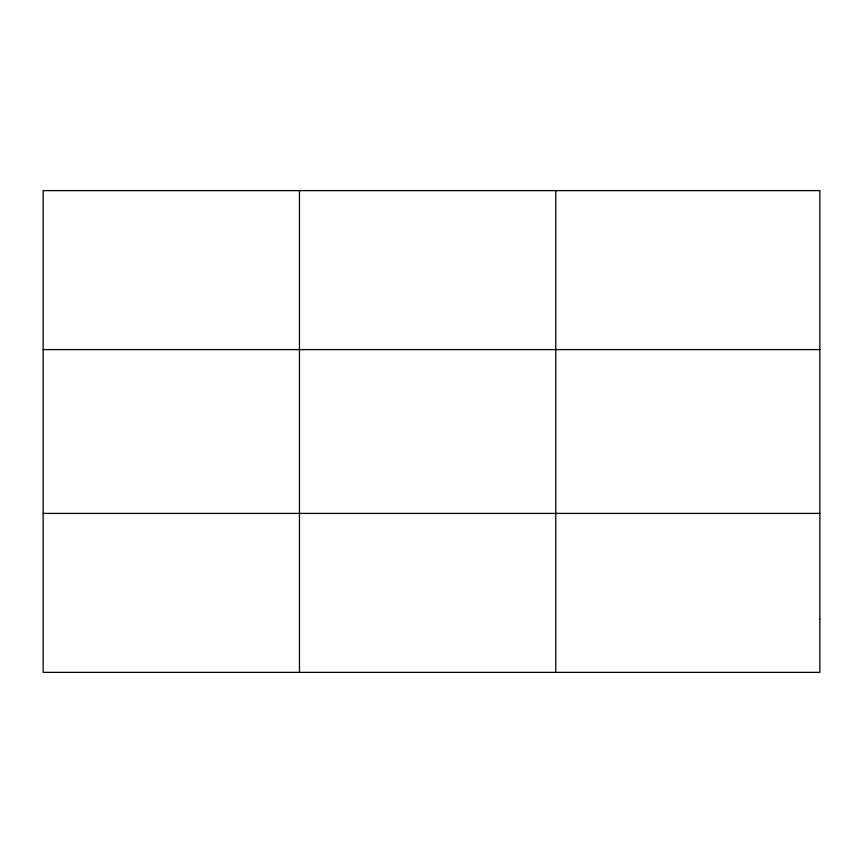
<?xml version="1.0" encoding="UTF-8"?>
<svg xmlns="http://www.w3.org/2000/svg" width="863" height="863" viewBox="0 0 863 863"><rect width="100%" height="100%" fill="white"/><g stroke="black" fill="none" stroke-linecap="round" stroke-linejoin="round"><path stroke-width="1.29" d="M299.461 190.626L299.461 672.374M555.772 190.626L555.772 672.374M43.15 349.601L819.85 349.601M43.15 513.399L819.85 513.399M819.85 619.375L819.85 672.374L43.15 672.374L43.15 190.626L819.85 190.626L819.85 619.375"/></g></svg>
